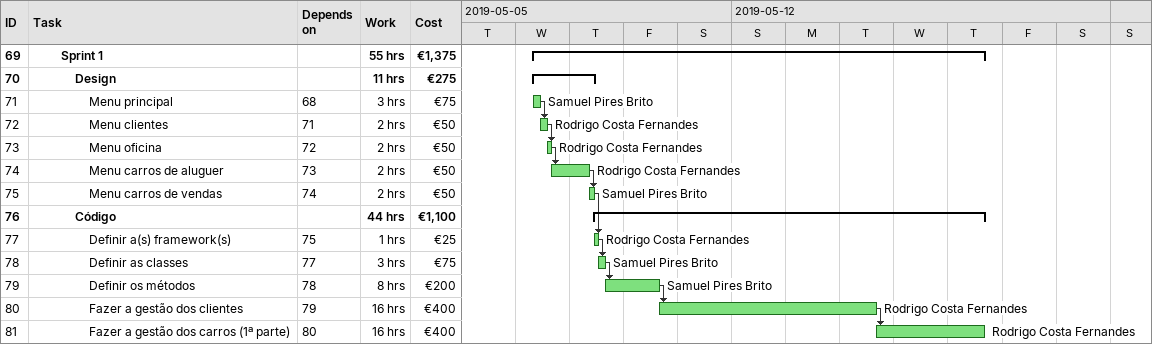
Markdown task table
| ID | Level | Task | Start | Finish | Predecessors | Resources | Work (h) | Cost (€) |
|---|---|---|---|---|---|---|---|---|
| 69 | 3 | **Sprint 1** | 2019-05-08 | 2019-05-16 |  |  | 55 | 1375 |
| 70 | 4 | **Design** | 2019-05-08 | 2019-05-09 |  |  | 11 | 275 |
| 71 | 5 | Menu principal | 2019-05-08 | 2019-05-08 | 68 | Samuel Pires Brito | 3 | 75 |
| 72 | 5 | Menu clientes | 2019-05-08 | 2019-05-08 | 71 | Rodrigo Costa Fernandes | 2 | 50 |
| 73 | 5 | Menu oficina | 2019-05-08 | 2019-05-08 | 72 | Rodrigo Costa Fernandes | 2 | 50 |
| 74 | 5 | Menu carros de aluguer | 2019-05-08 | 2019-05-09 | 73 | Rodrigo Costa Fernandes | 2 | 50 |
| 75 | 5 | Menu carros de vendas | 2019-05-09 | 2019-05-09 | 74 | Samuel Pires Brito | 2 | 50 |
| 76 | 4 | **Código** | 2019-05-09 | 2019-05-16 |  |  | 44 | 1100 |
| 77 | 5 | Definir a(s) framework(s) | 2019-05-09 | 2019-05-09 | 75 | Rodrigo Costa Fernandes | 1 | 25 |
| 78 | 5 | Definir as classes | 2019-05-09 | 2019-05-09 | 77 | Samuel Pires Brito | 3 | 75 |
| 79 | 5 | Definir os métodos | 2019-05-09 | 2019-05-10 | 78 | Samuel Pires Brito | 8 | 200 |
| 80 | 5 | Fazer a gestão dos clientes | 2019-05-10 | 2019-05-14 | 79 | Rodrigo Costa Fernandes | 16 | 400 |
| 81 | 5 | Fazer a gestão dos carros (1ª parte) | 2019-05-14 | 2019-05-16 | 80 | Rodrigo Costa Fernandes | 16 | 400 |
